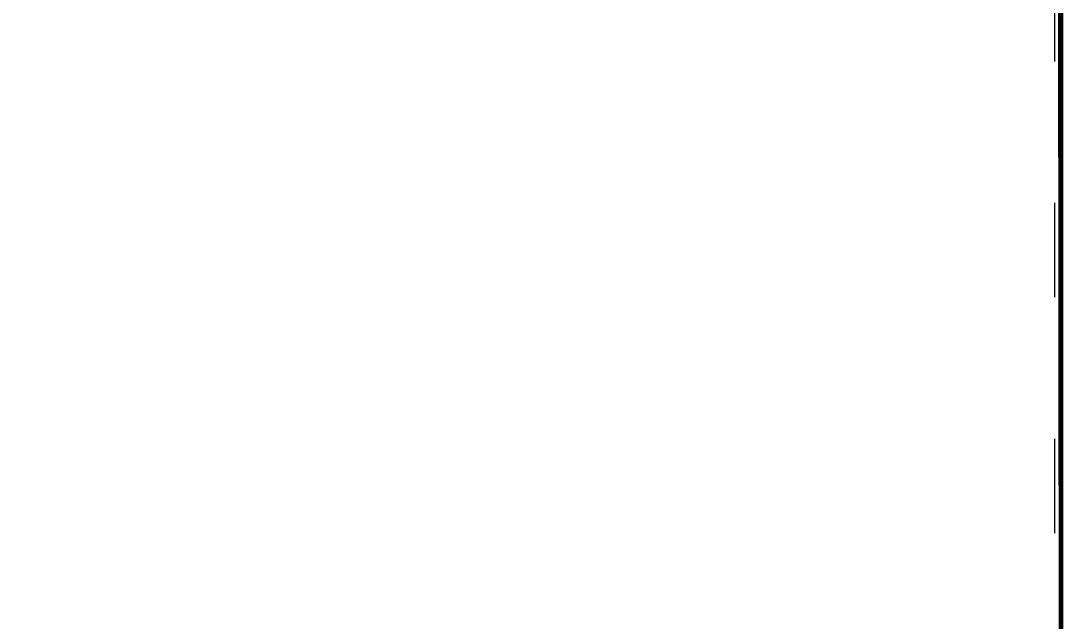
# Model space of a CAD drawing. Extents: x -26 to 437, y -62 to 553.
# Drawn here: x 85.77 to 99, y -7.85 to -0.22 of the extents above; entities that cross this region are included whole.
import ezdxf

# ---------------------------------------------------------------- set-up
doc = ezdxf.new("R2010")
doc.units = 0
doc.linetypes.add('ISO dash long gaps', pattern=[3, 1.2, -1.8])
doc.layers.get('0').update_dxf_attribs({"color": 1, "linetype": 'CONTINUOUS', "lineweight": 50})
doc.layers.get('DEFPOINTS').update_dxf_attribs({"linetype": 'CONTINUOUS'})
doc.layers.add('Пунктир', color=7, linetype='ISO dash long gaps', lineweight=20)
doc.styles.add('GOST', font='Gost.shx', dxfattribs={"oblique": 15})
doc.dimstyles.new('GOST', dxfattribs={"dimtxt": 2.5, "dimasz": 2.5, "dimexe": 2.5, "dimexo": 0.868, "dimgap": 0.1, "dimtad": 1, "dimzin": 0, "dimdsep": 46, "dimtxsty": 'GOST', "dimcen": 0.09, "dimadec": 0, "dimazin": 0, "dimtfac": 1, "dimtdec": 4, "dimtofl": 0, "dimtmove": 0, "dimatfit": 3, "dimfxl": 1, "dimtolj": 1, "dimtzin": 0, "dimlwd": -1, "dimlwe": -1, "dimarcsym": 0})

# ---------------------------------------------------------------- blocks, each defined once
blk = doc.blocks.new('_CLOSEDFILLED')
at = {"color": 0, "lineweight": -2}
blk.add_line((-1, 0), (-2, 0), dxfattribs=at)
blk.add_solid([(-1, 0.1667), (0, 0), (-1, 0.1667), (-1, -0.1667)], dxfattribs=at)
blk = doc.blocks.new('sgCLOSEDFILEDLINE')
at = {"color": 0}
blk.add_line((0, -0.3333), (0, -1), dxfattribs=at)
blk = doc.blocks.new('*D35')
at = {"color": 0}
for p, q in [((57.665, 25.574), (57.665, -15.544)), ((98.99, 25.574), (98.99, -15.544)), ((98.99, -13.044), (57.665, -13.044)), ((57.665, -13.044), (57.665, -13.044))]:
    blk.add_line(p, q, dxfattribs=at)
at = {"layer": 'DEFPOINTS', "color": 0}
for p in [(57.665, 26.442), (98.99, 26.442)]:
    blk.add_point(p, dxfattribs=at)
at = {"color": 0, "xscale": 2.5, "yscale": 2.5, "zscale": 2.5, "rotation": 180}
blk.add_blockref('_CLOSEDFILLED', (57.665, -13.044), dxfattribs=at)
at = {"color": 0, "xscale": 2.5, "yscale": 2.5, "zscale": 2.5}
for name, p in [('_CLOSEDFILLED', (98.99, -13.044)), ('sgCLOSEDFILEDLINE', (57.665, -13.044)), ('sgCLOSEDFILEDLINE', (98.99, -13.044))]:
    blk.add_blockref(name, p, dxfattribs=at)
at = {"color": 0, "style": 'GOST', "oblique": 15}
blk.add_text('41,33', height=2.5, dxfattribs=at).set_placement((74.116, -12.453))
blk = doc.blocks.new('*D36')
at = {"color": 0}
for p, q in [((98.91, 53.779), (99, -25.374)), ((16.648, 53.685), (16.738, -25.468)), ((98.998, -22.874), (16.736, -22.968)), ((16.736, -22.968), (16.736, -22.968))]:
    blk.add_line(p, q, dxfattribs=at)
at = {"layer": 'DEFPOINTS', "color": 0}
for p in [(16.647, 54.553), (98.909, 54.647)]:
    blk.add_point(p, dxfattribs=at)
at = {"color": 0, "xscale": 2.5, "yscale": 2.5, "zscale": 2.5}
for name, p, rotation in [('_CLOSEDFILLED', (98.998, -22.874), 0.065323137001343), ('_CLOSEDFILLED', (16.736, -22.968), 180.065323137001), ('sgCLOSEDFILEDLINE', (16.736, -22.968), 0.065323137001343), ('sgCLOSEDFILEDLINE', (98.998, -22.874), 0.065323137001343)]:
    blk.add_blockref(name, p, dxfattribs=dict(at, rotation=rotation))
at = {"color": 0, "style": 'GOST', "oblique": 15}
blk.add_text('82,26', height=2.5, rotation=0.0653, dxfattribs=at).set_placement((53.53, -22.336))

msp = doc.modelspace()

# ---------------------------------------------------------------- linework, layer by layer
at = {"layer": 'Пунктир'}
msp.add_line((98.909, -6.736), (98.909, 140.287), dxfattribs=at)

# ---------------------------------------------------------------- dimensions: what is measured, and where the dimension line sits
at = {"layer": 'DEFPOINTS'}
for p1, p2, distance, picture in [((16.647, 54.553), (98.909, 54.647), -80.021, '*D36'), ((57.6651, 26.4417), (98.9902, 26.4417), -41.9853, '*D35')]:
    dim = msp.add_aligned_dim(p1=p1, p2=p2, distance=distance, dimstyle='GOST', override={"dimtxt": 2.5, "dimasz": 2.5, "dimexe": 2.5, "dimexo": 0.868, "dimgap": 0.1, "dimtad": 1, "dimtoh": 0, "dimdec": 2, "dimlfac": 1, "dimsah": 1, "dimclrt": 0, "dimtix": 0}, dxfattribs=at)
    dim.commit()
    dim.dimension.update_dxf_attribs({"geometry": picture, "text_midpoint": (0, 0)})

doc.saveas('drawing.dxf')
